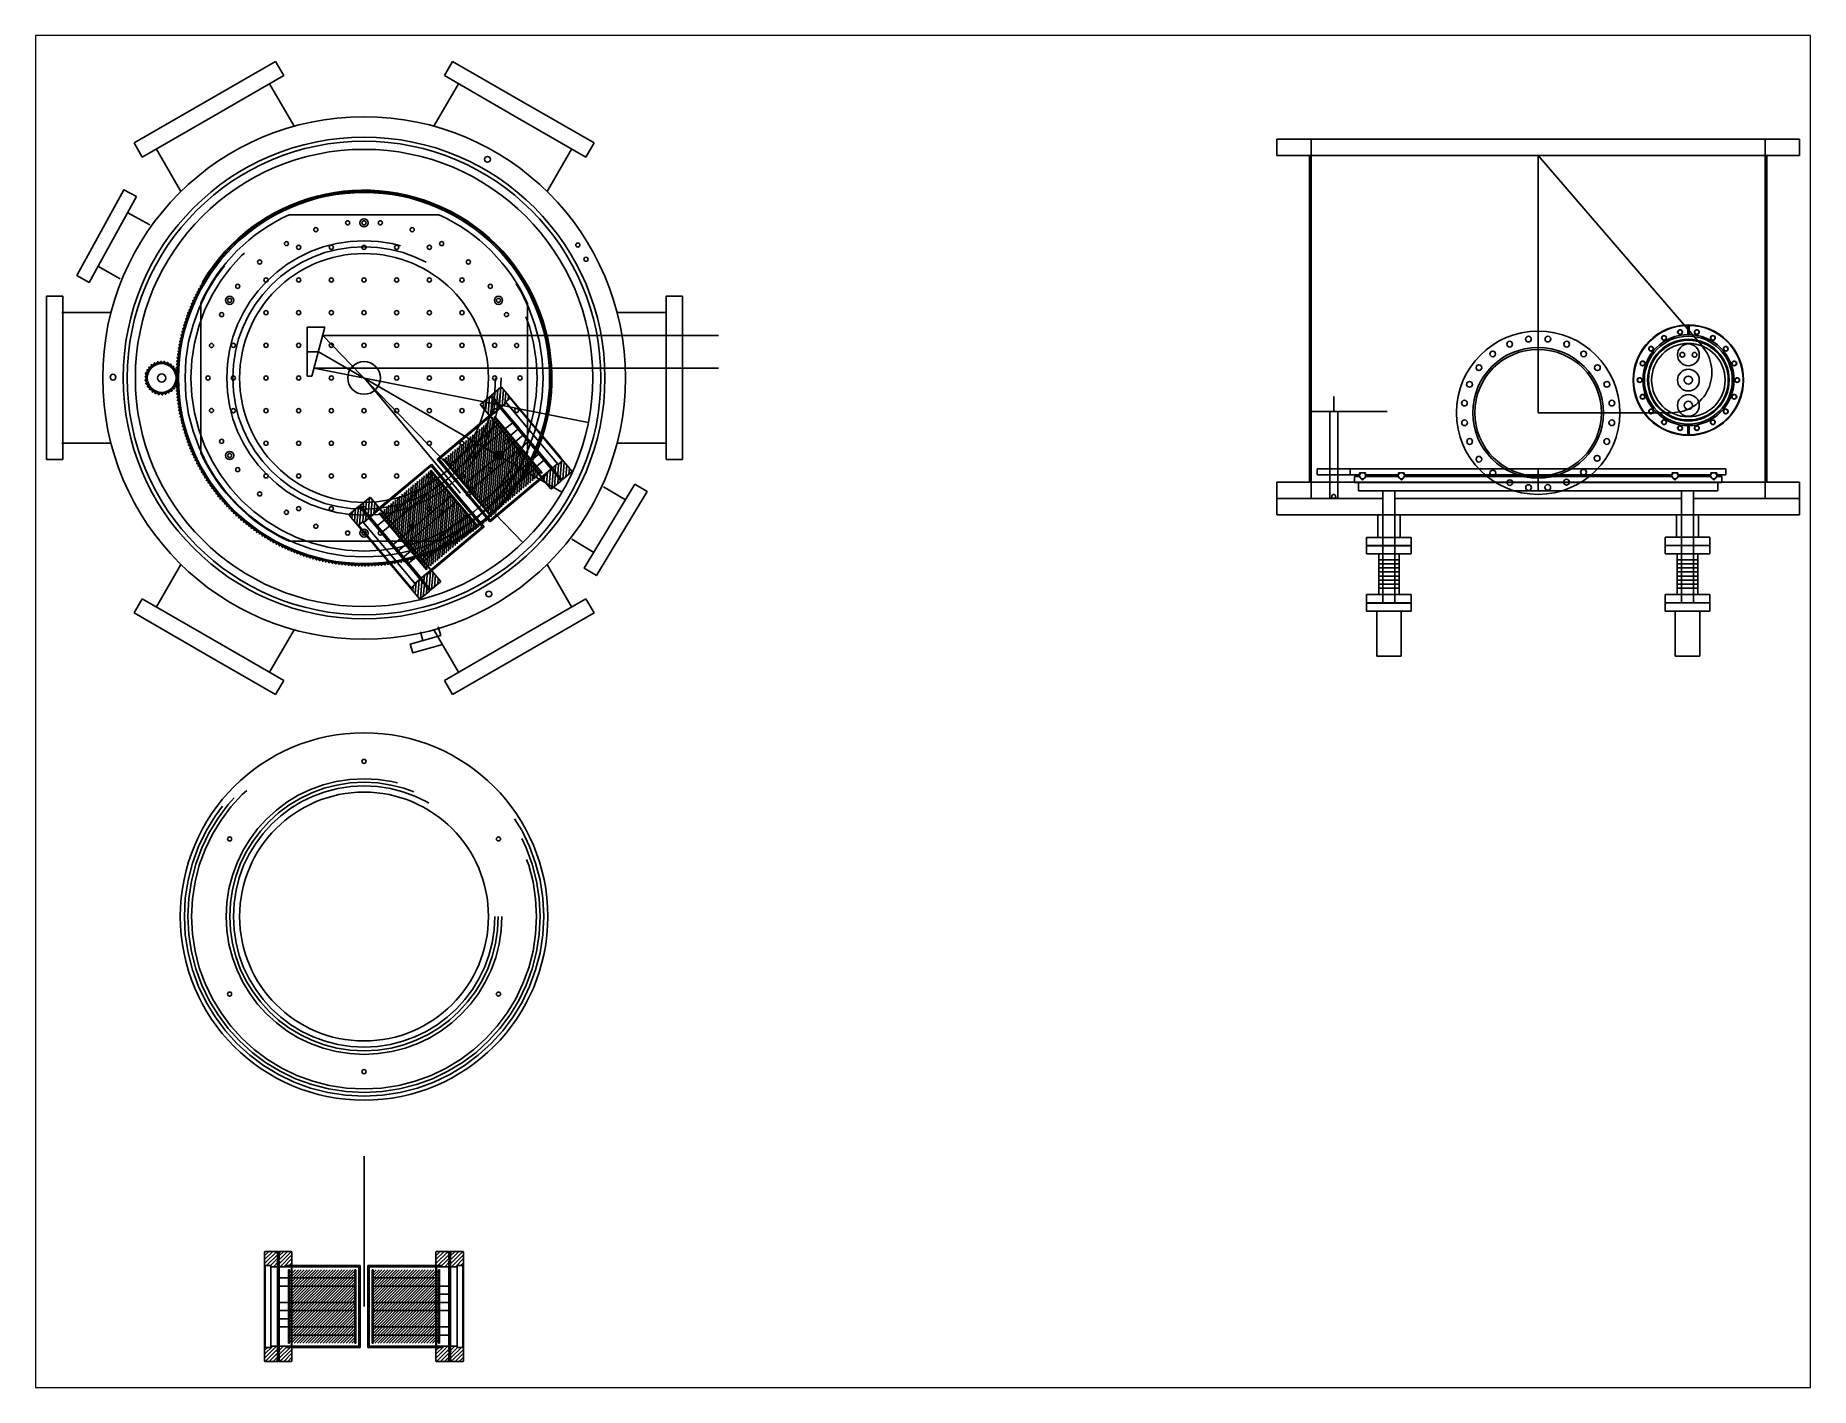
# Paper-space layout 'Layout1' of a CAD drawing. Header units: inches. Extents: x 1.05 to 9.45, y 0.8 to 7.2.
# The model-space entities are those that its viewports show. They can reach past a viewport. Long polylines and large blocks are cut down to what shows.
import ezdxf

# ---------------------------------------------------------------- set-up
doc = ezdxf.new("R2010")
doc.units = ezdxf.units.IN
doc.header["$MEASUREMENT"] = 0
doc.linetypes.add('DASHED2', pattern=[0.375, 0.25, -0.125])

# ---------------------------------------------------------------- blocks, each defined once
blk = doc.blocks.new('*U16')
at = {"color": 4}
blk.add_arc((-0.62, -0.7), 1.02, 46.6812, 49.9504, dxfattribs=at)
for points in [[(0.03, 0.08), (0.02, 0.07), (0.01, 0.07), (-0.02, 0.05), (-0.03, 0.04), (-0.04, 0.03), (-0.06, 0.01), (-0.07, 0), (-0.08, -0.01)], [(0.08, 0.04), (0.07, 0.03), (0.07, 0.01), (0.06, -0.01), (0.04, -0.03), (0.04, -0.04), (0.02, -0.06), (0.01, -0.07), (0, -0.08)]]:
    blk.add_open_spline(points, degree=3, knots=[0.185804, 0.185804, 0.185804, 0.185804, 0.2133464, 0.2444606, 0.2666883, 0.280025, 0.284471, 0.3276073, 0.3276073, 0.3276073, 0.3276073], dxfattribs=at)
blk = doc.blocks.new('*U17')
at = {"color": 0, "linetype": 'ByBlock', "lineweight": -2, "transparency": 16777216}
for p, rotation in [((79.18, -106.56), 71.99999999999994), ((79.36, -106.48), 59.99999999999994), ((79.55, -106.44), 47.99999999999996), ((79.74, -106.44), 35.99999999999991), ((79.93, -106.48), 23.99999999999994), ((80.11, -106.55), 11.99999999999993), ((78.72, -107.37), 131.9999999999999), ((78.73, -107.18), 119.9999999999999), ((78.74, -107.57), 143.9999999999999), ((78.79, -106.99), 107.9999999999999), ((78.89, -106.82), 95.99999999999993), ((79.02, -106.68), 83.99999999999994), ((80.4, -106.81), 347.9999999999997), ((80.5, -106.98), 335.9999999999997), ((80.56, -107.17), 323.9999999999997), ((80.57, -107.56), 299.9999999999997), ((80.59, -107.36), 311.9999999999997), ((78.8, -107.75), 155.9999999999998), ((78.9, -107.92), 167.9999999999999), ((79.03, -108.07), 180), ((79.19, -108.18), 191.9999999999997), ((79.37, -108.26), 203.9999999999997), ((79.56, -108.3), 215.9999999999997), ((79.76, -108.3), 227.9999999999997), ((79.95, -108.25), 239.9999999999997), ((80.12, -108.17), 251.9999999999997), ((80.28, -108.06), 263.9999999999998), ((80.41, -107.91), 275.9999999999997), ((80.51, -107.74), 287.9999999999997)]:
    blk.add_blockref('*U16', p, dxfattribs=dict(at, rotation=rotation))
blk.add_blockref('*U16', (80.27, -106.67), dxfattribs=at)
blk = doc.blocks.new('*U26')
at = {"color": 4}
blk.add_arc((-7.99, -8.15), 11.5, 45.4038, 45.7334, dxfattribs=at)
for points in [[(0.04, 0.08), (0, 0.06), (-0.04, 0.04), (-0.08, 0.01)], [(0.08, 0.04), (0.06, 0), (0.04, -0.04), (0.01, -0.08)]]:
    blk.add_open_spline(points, degree=3, dxfattribs=at)
blk = doc.blocks.new('*U27')
at = {"color": 0, "linetype": 'ByBlock', "lineweight": -2, "transparency": 16777216}
for p, rotation in [((75.39, -96.78), 66.36871508378475), ((75.57, -96.71), 65.36312849160593), ((75.76, -96.64), 64.35754189942732), ((75.95, -96.57), 63.35195530724869), ((76.14, -96.51), 62.34636871507007), ((76.33, -96.45), 61.3407821228916), ((76.52, -96.39), 60.33519553071336), ((76.72, -96.34), 59.32960893853489), ((76.91, -96.29), 58.32402234635626), ((77.1, -96.24), 57.31843575417746), ((77.3, -96.2), 56.31284916199867), ((77.5, -96.16), 55.30726256982003), ((77.69, -96.12), 54.3016759776414), ((77.89, -96.09), 53.29608938546278), ((78.09, -96.06), 52.29050279328433), ((78.29, -96.03), 51.28491620110571), ((78.49, -96.01), 50.27932960892691), ((78.69, -95.99), 49.27374301674811), ((78.89, -95.98), 48.26815642456929), ((79.09, -95.97), 47.26256983239065), ((79.29, -95.96), 46.2569832402122), ((79.49, -95.95), 45.25139664803376), ((79.69, -95.95), 44.24581005585532), ((79.89, -95.96), 43.24022346367686), ((80.09, -95.96), 42.23463687149859), ((80.29, -95.97), 41.22905027932033), ((80.49, -95.98), 40.2234636871417), ((80.69, -96), 39.21787709496306), ((80.89, -96.02), 38.2122905027848), ((81.09, -96.04), 37.20670391060654), ((81.28, -96.07), 36.20111731842791), ((81.48, -96.1), 35.19553072624909), ((81.68, -96.13), 34.18994413407047), ((81.88, -96.17), 33.18435754189184), ((82.07, -96.21), 32.1787709497134), ((82.27, -96.26), 31.17318435753512), ((82.46, -96.3), 30.16759776535685), ((82.66, -96.36), 29.16201117317822), ((82.85, -96.41), 28.15642458099977), ((83.04, -96.47), 27.15083798882151), ((83.23, -96.53), 26.14525139664289), ((83.42, -96.59), 25.13966480446408), ((83.61, -96.66), 24.1340782122856), ((83.8, -96.73), 23.12849162010716), ((83.98, -96.81), 22.12290502792853), ((73.43, -97.79), 77.43016759774946), ((73.6, -97.69), 76.42458100557066), ((73.77, -97.58), 75.41899441339186), ((73.95, -97.48), 74.41340782121304), ((74.12, -97.38), 73.40782122903461), ((74.3, -97.29), 72.40223463685615), ((74.47, -97.19), 71.39664804467787), ((74.65, -97.1), 70.3910614524998), ((74.83, -97.02), 69.38547486032115), ((75.02, -96.94), 68.37988826814237), ((75.2, -96.86), 67.37430167596357), ((84.17, -96.88), 21.11731843574972), ((84.35, -96.97), 20.11173184357129), ((84.53, -97.05), 19.10614525139301), ((84.71, -97.14), 18.10055865921494), ((84.89, -97.23), 17.09497206703686), ((85.07, -97.32), 16.08938547485838), ((85.24, -97.42), 15.08379888267958), ((85.42, -97.52), 14.07821229050075), ((85.59, -97.62), 13.07262569832194), ((85.76, -97.73), 12.06703910614318), ((85.93, -97.83), 11.06145251396437), ((72.01, -98.89), 86.48044692735569), ((72.16, -98.76), 85.47486033517688), ((72.31, -98.63), 84.46927374299825), ((72.46, -98.5), 83.46368715082018), ((72.62, -98.38), 82.45810055864187), ((72.78, -98.25), 81.45251396646343), ((72.94, -98.14), 80.44692737428481), ((73.1, -98.02), 79.44134078210618), ((73.27, -97.91), 78.43575418992792), ((86.1, -97.95), 10.05586592178589), ((86.26, -98.06), 9.05027932960782), ((86.42, -98.18), 8.04469273742973), ((86.58, -98.3), 7.039106145251279), ((86.74, -98.42), 6.033519553072465), ((86.9, -98.55), 5.027932960893711), ((87.05, -98.68), 4.022346368714788), ((87.2, -98.81), 3.016759776536228), ((87.35, -98.94), 2.011173184357352), ((70.89, -100.04), 94.52513966478506), ((71.02, -99.89), 93.51955307260626), ((71.16, -99.74), 92.51396648042747), ((71.29, -99.59), 91.508379888249), ((71.43, -99.45), 90.50279329607037), ((71.57, -99.31), 89.49720670389155), ((71.71, -99.17), 88.49162011171276), ((71.86, -99.03), 87.48603351953413), ((87.5, -99.08), 1.005586592178477), ((70.17, -101.01), 100.5586592178563), ((70.29, -100.84), 99.55307262567749), ((70.4, -100.68), 98.54748603349903), ((70.52, -100.52), 97.54189944132077), ((70.64, -100.36), 96.53631284914194), ((70.77, -100.2), 95.53072625696352), ((69.47, -102.22), 107.5977653631067), ((69.56, -102.04), 106.5921787709282), ((69.65, -101.86), 105.5865921787496), ((69.75, -101.69), 104.5810055865708), ((69.85, -101.51), 103.5754189943924), ((69.96, -101.34), 102.5698324022139), ((70.06, -101.17), 101.5642458100351), ((68.98, -103.31), 113.6312849161777), ((69.05, -103.13), 112.6256983239995), ((69.13, -102.94), 111.6201117318208), ((69.21, -102.76), 110.6145251396422), ((69.29, -102.58), 109.6089385474638), ((69.38, -102.39), 108.6033519552851), ((68.67, -104.27), 118.6592178770709), ((68.72, -104.07), 117.6536312848919), ((68.78, -103.88), 116.648044692713), ((68.84, -103.69), 115.6424581005344), ((68.91, -103.5), 114.636871508356), ((68.4, -105.44), 124.6927374301419), ((68.44, -105.24), 123.6871508379635), ((68.48, -105.04), 122.681564245785), ((68.52, -104.85), 121.6759776536064), ((68.56, -104.65), 120.6703910614278), ((68.61, -104.46), 119.6648044692495), ((68.28, -106.43), 129.7206703910343), ((68.29, -106.23), 128.7150837988559), ((68.32, -106.03), 127.7094972066773), ((68.34, -105.83), 126.7039106144988), ((68.37, -105.63), 125.6983240223203), ((68.24, -107.03), 132.7374301675978), ((68.24, -107.23), 133.7430167597764), ((68.24, -107.43), 134.748603351955), ((68.24, -107.63), 135.7541899441338), ((68.25, -106.83), 131.7318435753912), ((68.26, -106.63), 130.7262569832128), ((68.25, -107.83), 136.7597765363123), ((68.26, -108.03), 137.7653631284909), ((68.27, -108.23), 138.7709497206694), ((68.29, -108.43), 139.7765363128478), ((68.31, -108.63), 140.7821229050263), ((68.33, -108.83), 141.7877094972045), ((68.36, -109.03), 142.7932960893831), ((68.39, -109.23), 143.7988826815618), ((68.42, -109.42), 144.8044692737402), ((68.46, -109.62), 145.8100558659189), ((68.5, -109.82), 146.8156424580975), ((68.55, -110.01), 147.8212290502761), ((68.6, -110.21), 148.8268156424546), ((68.65, -110.4), 149.832402234633), ((68.7, -110.59), 150.8379888268115), ((68.76, -110.78), 151.8435754189901), ((68.82, -110.97), 152.8491620111685), ((68.89, -111.16), 153.8547486033466), ((68.95, -111.35), 154.8603351955249), ((69.03, -111.54), 155.8659217877037), ((69.1, -111.72), 156.8715083798822), ((69.18, -111.91), 157.8770949720606), ((69.26, -112.09), 158.8826815642392), ((69.34, -112.27), 159.8882681564174), ((69.43, -112.45), 160.8938547485958), ((69.52, -112.63), 161.8994413407746), ((69.62, -112.81), 162.9050279329532), ((69.71, -112.98), 163.9106145251315), ((69.81, -113.16), 164.91620111731), ((69.92, -113.33), 165.9217877094884), ((70.02, -113.5), 166.9273743016669), ((70.13, -113.67), 167.9329608938456), ((70.25, -113.83), 168.9385474860243), ((70.36, -114), 169.9441340782028), ((70.48, -114.16), 170.9497206703814), ((70.6, -114.32), 171.9553072625602), ((70.72, -114.48), 172.9608938547385), ((70.85, -114.63), 173.9664804469171), ((70.98, -114.79), 174.9720670390959), ((71.11, -114.94), 175.9776536312746), ((71.24, -115.09), 176.9832402234532), ((71.38, -115.23), 177.988826815632), ((71.52, -115.38), 178.9944134078103), ((71.66, -115.52), 180)]:
    blk.add_blockref('*U26', p, dxfattribs=dict(at, rotation=rotation))
blk.add_blockref('*U26', (87.64, -99.22), dxfattribs=at)

msp = doc.modelspace()

# ---------------------------------------------------------------- hatches: boundary and pattern name
h = msp.add_hatch()
h.set_pattern_fill('ANSI31', color=1, angle=220)
h.set_pattern_definition([(265, (57.06895, -40.41847), (0.12452434, -0.01089447), [])])
h.paths.add_polyline_path([(57.79, -8.41), (60.86, -5.84), (60.53, -5.46), (57.47, -8.03)])
h.paths.add_polyline_path([(57.47, -8.03), (60.53, -5.46), (60.21, -5.07), (57.15, -7.64)])
h.paths.add_polyline_path([(57.15, -7.64), (60.21, -5.07), (58.61, -3.16), (55.54, -5.73)])
h.paths.add_polyline_path([(55.54, -5.73), (58.61, -3.16), (58.28, -2.77), (55.22, -5.35)])
h.paths.add_polyline_path([(55.22, -5.35), (58.28, -2.77), (57.96, -2.39), (54.9, -4.96)])
h = msp.add_hatch()
h.set_pattern_fill('ANSI31', color=1, angle=40)
h.set_pattern_definition([(85, (54.75835, 26.32325), (-0.12452434, 0.01089447), [])])
h.paths.add_polyline_path([(54.04, -5.69), (50.97, -8.26), (51.29, -8.64), (54.36, -6.07)])
h.paths.add_polyline_path([(54.36, -6.07), (51.29, -8.64), (51.61, -9.02), (54.68, -6.45)])
h.paths.add_polyline_path([(54.68, -6.45), (51.61, -9.02), (53.22, -10.94), (56.29, -8.37)])
h.paths.add_polyline_path([(56.29, -8.37), (53.22, -10.94), (53.54, -11.32), (56.61, -8.75)])
h.paths.add_polyline_path([(56.61, -8.75), (53.54, -11.32), (53.86, -11.7), (56.93, -9.13)])
h = msp.add_hatch()
h.set_pattern_fill('ANSI31', color=1)
h.set_pattern_definition([(45, (70.56536, -30.55628), (-0.08838835, 0.08838835), [])])
h.paths.add_polyline_path([(49.44, -54.61), (45.44, -54.61), (45.44, -55.11), (49.44, -55.11)])
h.paths.add_polyline_path([(49.44, -55.11), (45.44, -55.11), (45.44, -55.61), (49.44, -55.61)])
h.paths.add_polyline_path([(49.44, -55.61), (45.44, -55.61), (45.44, -58.11), (49.44, -58.11)])
h.paths.add_polyline_path([(49.44, -58.11), (45.44, -58.11), (45.44, -58.61), (49.44, -58.61)])
h.paths.add_polyline_path([(49.44, -58.61), (45.44, -58.61), (45.44, -59.11), (49.44, -59.11)])
h = msp.add_hatch()
h.set_pattern_fill('ANSI31', color=1, angle=180)
h.set_pattern_definition([(225, (29.43464, -83.16863), (0.08838835, -0.08838835), [])])
h.paths.add_polyline_path([(50.56, -59.11), (54.56, -59.11), (54.56, -58.61), (50.56, -58.61)])
h.paths.add_polyline_path([(50.56, -58.61), (54.56, -58.61), (54.56, -58.11), (50.56, -58.11)])
h.paths.add_polyline_path([(50.56, -58.11), (54.56, -58.11), (54.56, -55.61), (50.56, -55.61)])
h.paths.add_polyline_path([(50.56, -55.61), (54.56, -55.61), (54.56, -55.11), (50.56, -55.11)])
h.paths.add_polyline_path([(50.56, -55.11), (54.56, -55.11), (54.56, -54.61), (50.56, -54.61)])

# ---------------------------------------------------------------- linework, layer by layer
for p, q in [((40.25, 16.89), (44.58, 19.39)), ((40.75, 16.02), (45.08, 18.52)), ((45.08, 18.52), (44.58, 19.39)), ((54.92, 18.52), (55.42, 19.39)), ((59.25, 16.02), (54.92, 18.52)), ((59.75, 16.89), (55.42, 19.39)), ((44.21, 18.02), (45.72, 15.42)), ((55.79, 18.02), (54.28, 15.42)), ((55.79, 18.02), (54.28, 15.42)), ((40.25, 16.89), (35.92, 14.39)), ((59.75, 16.89), (64.08, 14.39)), ((40.75, 16.02), (36.42, 13.52)), ((59.25, 16.02), (63.58, 13.52)), ((36.42, 13.52), (35.92, 14.39)), ((63.58, 13.52), (64.08, 14.39)), ((105.88, 14.62), (105.88, 13.62)), ((105.88, 14.62), (137.88, 14.62)), ((105.88, 14.62), (137.88, 14.62)), ((107.98, -7.38), (107.98, 14.62)), ((135.78, -7.38), (135.78, 14.62)), ((137.88, 13.62), (137.88, 14.62)), ((37.29, 14.02), (38.79, 11.42)), ((62.71, 14.02), (61.21, 11.42)), ((62.71, 14.02), (61.21, 11.42)), ((105.88, 13.62), (137.88, 13.62)), ((107.88, -6.38), (107.88, 13.62)), ((121.88, -2.13), (121.88, 13.62)), ((135.88, -6.38), (135.88, 13.62)), ((35.53, 10.12), (36.89, 9.37)), ((33.85, 8.9), (33.85, 8.9)), ((33.71, 6.84), (35.08, 6.08)), ((30.56, 0), (30.56, 5)), ((31.56, 5), (30.56, 5)), ((31.56, 0), (31.56, 5)), ((68.5, 0), (68.5, 5)), ((68.5, 5), (69.5, 5)), ((69.5, 0), (69.5, 5)), ((31.5, 4), (34.51, 4)), ((68.5, 4), (65.49, 4)), ((68.5, 4), (65.49, 4)), ((47.22, 1.61), (62.12, -7)), ((30.56, 0), (30.56, -5)), ((31.56, 0), (31.56, -5)), ((68.5, 0), (68.5, -5)), ((69.5, 0), (69.5, -5)), ((58.01, -2.11), (54.59, -4.98)), ((58.72, -1.52), (60.28, -3.38)), ((107.98, -2.05), (112.64, -2.05)), ((109.37, -2.05), (109.37, -1.14)), ((54.54, -4.93), (57.7, -2.28)), ((59.93, -3.68), (58.91, -2.46)), ((62.02, -4.86), (60.58, -3.14)), ((31.5, -4), (34.51, -4)), ((56.17, -6.5), (59.77, -3.48)), ((56.5, -6.89), (60.09, -3.87)), ((62.08, -6.24), (59.93, -3.68)), ((59.93, -3.68), (60.95, -4.89)), ((68.5, -4), (65.49, -4)), ((68.5, -4), (65.49, -4)), ((31.56, -5), (30.56, -5)), ((50.68, -8.26), (54.11, -5.38)), ((50.91, -7.98), (54.06, -5.33)), ((54.06, -5.33), (54.13, -5.28)), ((55.67, -7.25), (54.11, -5.38)), ((54.11, -5.38), (55.67, -7.25)), ((54.13, -5.28), (57.35, -9.12)), ((54.48, -4.98), (54.54, -4.93)), ((57.7, -8.82), (54.48, -4.98)), ((56.15, -6.85), (54.59, -4.98)), ((68.5, -5), (69.5, -5)), ((56.33, -6.69), (56.17, -6.5)), ((61.14, -5.84), (57.72, -8.71)), ((60.92, -6.12), (57.77, -8.76)), ((105.88, -6.38), (119.25, -6.38)), ((105.88, -6.38), (105.88, -7.38)), ((121.88, -6.41), (115.81, -6.41)), ((119.25, -6.38), (124.52, -6.38)), ((121.88, -6.41), (127.96, -6.41)), ((124.52, -6.38), (137.88, -6.38)), ((137.88, -6.38), (137.88, -7.38)), ((55.33, -7.21), (51.74, -10.23)), ((55.65, -7.59), (52.06, -10.61)), ((55.33, -7.21), (55.49, -7.4)), ((55.49, -7.4), (55.65, -7.59)), ((55.67, -7.25), (57.24, -9.12)), ((56.15, -6.85), (57.72, -8.71)), ((57.72, -8.71), (56.15, -6.85)), ((56.5, -6.89), (56.33, -6.69)), ((66, -7.47), (64.67, -6.67)), ((105.88, -7.38), (112.38, -7.38)), ((105.88, -7.38), (112.38, -7.38)), ((105.88, -7.38), (105.88, -8.38)), ((107.98, -7.38), (110.88, -7.38)), ((110.88, -7.38), (112.38, -7.38)), ((112.38, -13.79), (112.38, -6.91)), ((113.11, -13.79), (113.11, -6.91)), ((113.11, -7.38), (130.66, -7.38)), ((113.11, -7.38), (130.66, -7.38)), ((130.66, -13.78), (130.66, -6.91)), ((131.39, -13.78), (131.39, -6.9)), ((131.39, -7.38), (137.88, -7.38)), ((131.39, -7.38), (137.88, -7.38)), ((137.88, -7.38), (137.88, -8.38)), ((49.75, -7.86), (51.9, -10.42)), ((105.88, -8.38), (137.88, -8.38)), ((112.07, -9.76), (112.07, -8.38)), ((113.43, -9.76), (113.43, -8.38)), ((130.35, -9.75), (130.35, -8.37)), ((131.7, -9.75), (131.7, -8.37)), ((49.81, -9.24), (51.25, -10.96)), ((51.9, -10.42), (50.88, -9.21)), ((53.81, -11.99), (57.24, -9.12)), ((57.28, -9.17), (54.13, -11.82)), ((57.35, -9.12), (57.28, -9.17)), ((57.77, -8.76), (57.7, -8.82)), ((114.11, -9.76), (111.38, -9.76)), ((111.38, -9.76), (112.07, -9.76)), ((111.38, -10.26), (111.38, -9.76)), ((114.11, -9.76), (113.43, -9.76)), ((114.11, -10.26), (114.11, -9.76)), ((129.66, -10.25), (129.66, -9.75)), ((129.66, -9.75), (132.39, -9.75)), ((129.66, -9.75), (130.35, -9.75)), ((132.39, -9.75), (131.7, -9.75)), ((132.39, -10.25), (132.39, -9.75)), ((53.11, -12.58), (51.54, -10.71)), ((51.9, -10.42), (52.91, -11.63)), ((64.06, -10.68), (62.73, -9.88)), ((111.38, -10.26), (114.11, -10.26)), ((111.38, -10.27), (111.38, -10.26)), ((114.11, -10.27), (111.38, -10.27)), ((111.38, -10.27), (111.38, -10.77)), ((111.38, -10.77), (114.11, -10.77)), ((111.38, -10.77), (112.12, -10.77)), ((112.12, -10.77), (112.12, -13.27)), ((114.11, -10.77), (113.37, -10.77)), ((113.37, -13.27), (113.37, -10.77)), ((114.11, -10.26), (114.11, -10.27)), ((114.11, -10.77), (114.11, -10.27)), ((132.39, -10.25), (129.66, -10.25)), ((129.66, -10.25), (129.66, -10.27)), ((129.66, -10.27), (132.39, -10.26)), ((129.66, -10.77), (129.66, -10.27)), ((132.39, -10.76), (129.66, -10.77)), ((129.66, -10.77), (130.4, -10.76)), ((130.4, -13.26), (130.4, -10.76)), ((132.39, -10.76), (131.65, -10.76)), ((131.65, -10.76), (131.65, -13.26)), ((132.39, -10.26), (132.39, -10.25)), ((132.39, -10.26), (132.39, -10.76)), ((37.29, -14.02), (38.79, -11.42)), ((62.71, -14.02), (61.21, -11.42)), ((112.12, -11.13), (113.37, -11.13)), ((112.12, -11.13), (113.37, -11.13)), ((112.12, -11.38), (113.37, -11.38)), ((112.12, -11.63), (113.37, -11.63)), ((112.12, -11.88), (113.37, -11.88)), ((131.65, -11.13), (130.4, -11.13)), ((131.65, -11.13), (130.4, -11.13)), ((131.65, -11.38), (130.4, -11.38)), ((131.65, -11.63), (130.4, -11.63)), ((131.65, -11.88), (130.4, -11.88)), ((112.12, -12.13), (113.37, -12.13)), ((112.12, -12.38), (113.37, -12.38)), ((112.12, -12.38), (113.37, -12.38)), ((112.12, -12.63), (113.37, -12.63)), ((112.12, -12.63), (113.37, -12.63)), ((112.12, -12.88), (113.37, -12.88)), ((131.65, -12.13), (130.4, -12.13)), ((131.65, -12.38), (130.4, -12.38)), ((131.65, -12.38), (130.4, -12.38)), ((131.65, -12.63), (130.4, -12.63)), ((131.65, -12.63), (130.4, -12.63)), ((131.65, -12.88), (130.4, -12.88)), ((36.42, -13.52), (35.92, -14.39)), ((40.75, -16.02), (36.42, -13.52)), ((59.25, -16.02), (63.58, -13.52)), ((63.58, -13.52), (64.08, -14.39)), ((112.12, -13.27), (111.38, -13.27)), ((111.38, -13.27), (111.38, -13.77)), ((111.38, -13.77), (114.11, -13.77)), ((111.38, -13.77), (111.38, -13.79)), ((111.38, -13.79), (114.11, -13.79)), ((111.38, -14.29), (111.38, -13.79)), ((111.38, -13.79), (112.38, -13.79)), ((113.37, -13.27), (112.12, -13.27)), ((114.11, -13.79), (113.11, -13.79)), ((114.11, -13.27), (113.37, -13.27)), ((114.11, -13.77), (114.11, -13.27)), ((114.11, -13.79), (114.11, -13.77)), ((114.11, -13.79), (114.11, -14.29)), ((129.66, -13.27), (130.4, -13.26)), ((129.66, -13.77), (129.66, -13.27)), ((132.39, -13.76), (129.66, -13.77)), ((129.66, -13.78), (129.66, -13.77)), ((132.39, -13.78), (129.66, -13.78)), ((129.66, -13.78), (129.66, -14.28)), ((129.66, -13.78), (130.66, -13.78)), ((130.4, -13.26), (131.65, -13.26)), ((132.39, -13.78), (131.39, -13.78)), ((131.65, -13.26), (132.39, -13.26)), ((132.39, -13.26), (132.39, -13.76)), ((132.39, -13.76), (132.39, -13.78)), ((132.39, -14.28), (132.39, -13.78)), ((40.25, -16.89), (35.92, -14.39)), ((59.75, -16.89), (64.08, -14.39)), ((114.11, -14.29), (111.38, -14.29)), ((111.38, -14.29), (112, -14.29)), ((112, -14.29), (112, -17.04)), ((114.11, -14.29), (113.5, -14.29)), ((113.5, -17.04), (113.5, -14.29)), ((129.66, -14.28), (132.39, -14.28)), ((129.66, -14.28), (130.28, -14.28)), ((130.28, -17.03), (130.28, -14.28)), ((132.39, -14.28), (131.78, -14.28)), ((131.78, -14.28), (131.78, -17.03)), ((40.75, -16.02), (45.08, -18.52)), ((44.21, -18.02), (45.72, -15.42)), ((53.61, -16.08), (53.46, -15.54)), ((55.79, -18.02), (54.28, -15.42)), ((54.7, -15.77), (54.54, -15.23)), ((59.25, -16.02), (54.92, -18.52)), ((40.25, -16.89), (44.58, -19.39)), ((59.75, -16.89), (55.42, -19.39)), ((112, -17.04), (113.5, -17.04)), ((131.78, -17.03), (130.28, -17.03)), ((45.08, -18.52), (44.58, -19.39)), ((54.92, -18.52), (55.42, -19.39)), ((44.75, -53.52), (44.75, -56.86)), ((43.91, -54.61), (43.91, -56.86)), ((44.75, -56.86), (44.75, -55.28)), ((45.21, -54.43), (49.68, -54.43)), ((45.56, -54.36), (49.68, -54.36)), ((49.68, -54.36), (49.77, -54.36)), ((49.68, -56.86), (49.68, -54.43)), ((49.68, -54.43), (49.68, -56.86)), ((49.77, -54.36), (49.77, -59.37)), ((50.23, -59.37), (50.23, -54.36)), ((50.23, -54.36), (50.31, -54.36)), ((50.31, -54.36), (54.43, -54.36)), ((50.31, -56.86), (50.31, -54.43)), ((54.78, -54.43), (50.31, -54.43)), ((55.24, -56.86), (55.24, -55.28)), ((55.7, -54.43), (55.7, -56.86)), ((44.29, -59.3), (44.29, -56.86)), ((49.45, -56.61), (44.75, -56.61)), ((44.75, -56.86), (44.75, -58.45)), ((49.45, -57.11), (44.75, -57.11)), ((49.45, -56.61), (49.45, -56.86)), ((49.45, -56.86), (49.45, -57.11)), ((49.68, -56.86), (49.68, -59.3)), ((50.31, -56.86), (50.31, -59.3)), ((50.31, -59.3), (50.31, -56.86)), ((50.55, -56.86), (50.55, -56.61)), ((50.55, -56.61), (55.24, -56.61)), ((50.55, -57.11), (50.55, -56.86)), ((50.55, -57.11), (55.24, -57.11)), ((55.24, -60.21), (55.24, -56.86)), ((55.24, -56.86), (55.24, -58.45)), ((56.08, -59.11), (56.08, -56.86)), ((45.21, -59.3), (49.68, -59.3)), ((49.68, -59.37), (45.56, -59.37)), ((49.77, -59.37), (49.68, -59.37)), ((50.31, -59.37), (50.23, -59.37)), ((54.78, -59.3), (50.31, -59.3)), ((54.43, -59.37), (50.31, -59.37))]:
    msp.add_line(p, q)
at = {"color": 6}
for p, q in [((121.88, 13.62), (131.93, 1.96)), ((121.88, -2.13), (130.05, -2.13))]:
    msp.add_line(p, q, dxfattribs=at)
at = {"color": 3}
for p, q in [((45.42, 10), (54.58, 10)), ((40, 4.58), (40, -4.58)), ((60, 4.58), (60, -4.58)), ((57.96, -2.39), (58.01, -2.35)), ((60.86, -5.84), (57.96, -2.39)), ((60.9, -5.8), (58.01, -2.35)), ((54.9, -4.96), (54.85, -5)), ((57.74, -8.45), (54.85, -5)), ((57.79, -8.41), (54.9, -4.96)), ((54.04, -5.69), (54.08, -5.65)), ((54.04, -5.69), (56.93, -9.13)), ((54.08, -5.65), (56.98, -9.09)), ((60.86, -5.84), (60.9, -5.8)), ((110.88, -6.91), (110.88, -6.41)), ((132.88, -6.41), (110.88, -6.41)), ((121.88, -6.41), (121.88, -6.91)), ((132.88, -6.41), (132.88, -6.91)), ((112.38, -6.91), (110.88, -6.91)), ((113.11, -6.91), (112.38, -6.91)), ((132.88, -6.91), (113.11, -6.91)), ((50.97, -8.26), (50.92, -8.3)), ((50.92, -8.3), (53.82, -11.74)), ((50.97, -8.26), (53.86, -11.7)), ((57.79, -8.41), (57.74, -8.45)), ((56.93, -9.13), (56.98, -9.09)), ((45.42, -10), (54.58, -10)), ((53.86, -11.7), (53.82, -11.74)), ((45.44, -54.61), (45.37, -54.61)), ((45.37, -54.61), (45.37, -59.11)), ((45.44, -54.61), (45.44, -59.11)), ((49.44, -54.61), (49.5, -54.61)), ((49.44, -54.61), (49.44, -59.11)), ((49.5, -54.61), (49.5, -59.11)), ((50.5, -59.11), (50.5, -54.61)), ((50.56, -54.61), (50.5, -54.61)), ((50.56, -59.11), (50.56, -54.61)), ((54.56, -59.11), (54.56, -54.61)), ((54.56, -54.61), (54.63, -54.61)), ((54.63, -59.11), (54.63, -54.61)), ((45.44, -59.11), (45.37, -59.11)), ((49.44, -59.11), (49.5, -59.11)), ((50.56, -59.11), (50.5, -59.11)), ((54.56, -59.11), (54.63, -59.11))]:
    msp.add_line(p, q, dxfattribs=at)
at = {"color": 4}
for p, q in [((40.23, 5.8), (40.11, 5.87)), ((109.12, -2.05), (109.12, -7.36)), ((109.62, -2.05), (109.62, -7.36)), ((55.22, -5.35), (58.28, -2.77)), ((58.61, -3.16), (55.54, -5.73)), ((57.15, -7.64), (60.21, -5.07)), ((51.29, -8.64), (54.36, -6.07)), ((54.68, -6.45), (51.61, -9.02)), ((60.53, -5.46), (57.47, -8.03)), ((59.84, -5.68), (59.96, -5.75)), ((110.38, -5.57), (108.35, -5.57)), ((108.35, -5.57), (108.35, -5.94)), ((108.35, -5.94), (110.38, -5.94)), ((110.38, -5.94), (110.38, -5.57)), ((110.38, -5.57), (121.88, -5.57)), ((110.38, -5.94), (110.38, -5.57)), ((110.38, -5.94), (110.95, -5.94)), ((110.91, -6.04), (110.63, -6.04)), ((110.63, -6.04), (110.63, -6.41)), ((110.63, -6.41), (112.38, -6.41)), ((111.13, -6.26), (110.91, -6.04)), ((111.32, -5.8), (110.95, -5.8)), ((110.95, -5.8), (110.95, -5.94)), ((111.36, -6.04), (111.13, -6.26)), ((111.32, -5.8), (111.32, -5.94)), ((111.32, -5.94), (113.33, -5.94)), ((113.29, -6.04), (111.36, -6.04)), ((112.38, -6.41), (121.88, -6.41)), ((112.38, -6.41), (121.88, -6.41)), ((113.51, -6.26), (113.29, -6.04)), ((113.69, -5.8), (113.33, -5.8)), ((113.33, -5.8), (113.33, -5.94)), ((113.73, -6.04), (113.51, -6.26)), ((113.69, -5.8), (113.69, -5.94)), ((113.69, -5.94), (121.88, -5.94)), ((121.88, -6.04), (113.73, -6.04)), ((133.38, -5.57), (121.88, -5.57)), ((121.88, -5.57), (121.88, -5.94)), ((130.08, -5.94), (121.88, -5.94)), ((121.88, -6.04), (130.04, -6.04)), ((121.88, -6.04), (121.88, -6.41)), ((131.38, -6.41), (121.88, -6.41)), ((131.38, -6.41), (121.88, -6.41)), ((130.04, -6.04), (130.26, -6.26)), ((130.08, -5.8), (130.44, -5.8)), ((130.08, -5.8), (130.08, -5.94)), ((130.26, -6.26), (130.48, -6.04)), ((130.44, -5.8), (130.44, -5.94)), ((132.45, -5.94), (130.44, -5.94)), ((130.48, -6.04), (132.41, -6.04)), ((133.13, -6.41), (131.38, -6.41)), ((132.41, -6.04), (132.63, -6.26)), ((132.45, -5.8), (132.82, -5.8)), ((132.45, -5.8), (132.45, -5.94)), ((132.63, -6.26), (132.86, -6.04)), ((132.82, -5.8), (132.82, -5.94)), ((133.38, -5.94), (132.82, -5.94)), ((132.86, -6.04), (133.13, -6.04)), ((133.13, -6.04), (133.13, -6.41)), ((133.38, -5.94), (133.38, -5.57)), ((109.12, -7.36), (109.62, -7.36)), ((53.22, -10.94), (56.29, -8.37)), ((56.61, -8.75), (53.54, -11.32)), ((45.44, -55.11), (49.44, -55.11)), ((50.56, -55.11), (54.56, -55.11)), ((49.44, -55.61), (45.44, -55.61)), ((54.56, -55.61), (50.56, -55.61)), ((45.44, -58.11), (49.44, -58.11)), ((49.44, -58.61), (45.44, -58.61)), ((50.56, -58.11), (54.56, -58.11)), ((54.56, -58.61), (50.56, -58.61))]:
    msp.add_line(p, q, dxfattribs=at)
at = {"color": 2}
for p, q in [((47.61, 3.11), (46.51, 3.11)), ((46.51, 3.11), (46.51, 0.11)), ((46.51, 3.11), (46.51, 1.61)), ((47.61, 3.11), (46.81, 0.11)), ((46.51, 1.61), (47.22, 1.61)), ((46.51, 0.11), (46.81, 0.11)), ((58.65, -3.12), (59.17, -2.69)), ((58.98, -3.5), (59.49, -3.07)), ((59.17, -2.69), (59.49, -3.07)), ((60.77, -4.6), (60.26, -5.03)), ((60.58, -5.41), (61.09, -4.98)), ((61.09, -4.98), (60.77, -4.6)), ((51.25, -8.68), (50.73, -9.11)), ((50.73, -9.11), (51.05, -9.49)), ((51.05, -9.49), (51.57, -9.06)), ((52.85, -10.6), (52.34, -11.03)), ((52.66, -11.41), (52.34, -11.03)), ((53.17, -10.98), (52.66, -11.41)), ((44.7, -55.11), (44.7, -55.61)), ((45.37, -55.11), (44.7, -55.11)), ((44.7, -55.61), (45.37, -55.61)), ((54.63, -55.61), (55.29, -55.61)), ((54.63, -56.11), (55.29, -56.11)), ((55.29, -55.61), (55.29, -56.11)), ((44.7, -58.11), (44.7, -57.61)), ((45.37, -57.61), (44.7, -57.61)), ((45.37, -58.11), (44.7, -58.11)), ((55.29, -58.11), (54.63, -58.11)), ((54.63, -58.61), (55.29, -58.61)), ((55.29, -58.61), (55.29, -58.11))]:
    msp.add_line(p, q, dxfattribs=at)
at = {"color": 1}
for p, q in [((47.48, 2.61), (71.71, 2.61)), ((47.48, 2.61), (59.73, -10.07)), ((46.95, 0.61), (71.71, 0.61)), ((63.73, -2.73), (46.95, 0.61))]:
    msp.add_line(p, q, dxfattribs=at)
at = {"color": 2, "linetype": 'Continuous'}
for p, q in [((131.05, 2.66), (131.05, 3.24)), ((131.12, 3.24), (131.12, 2.66)), ((57.82, -1.06), (57.82, -1.04)), ((57.98, -1.26), (58.01, -0.88)), ((58.13, -1.46), (58.19, -0.73)), ((58.29, -1.64), (58.38, -0.57)), ((58.45, -1.74), (58.54, -0.71)), ((58.63, -1.59), (58.69, -0.89)), ((58.83, -1.33), (58.85, -1.08)), ((57.32, -1.46), (57.29, -1.83)), ((57.51, -1.31), (57.44, -2.02)), ((57.69, -1.15), (57.6, -2.2)), ((57.85, -1.29), (57.77, -2.22)), ((58.01, -1.45), (57.95, -2.07)), ((58.16, -1.62), (58.13, -2.01)), ((58.32, -1.83), (58.32, -1.85)), ((131.05, -3.51), (131.05, -2.92)), ((131.12, -2.92), (131.12, -3.51)), ((61.7, -5.73), (61.73, -5.34)), ((61.86, -5.9), (61.91, -5.29)), ((62.01, -6.07), (62.09, -5.13)), ((62.17, -6.2), (62.26, -5.15)), ((62.36, -6.05), (62.42, -5.33)), ((61.04, -6.02), (61.01, -6.27)), ((61.23, -5.76), (61.17, -6.46)), ((61.42, -5.61), (61.33, -6.64)), ((61.58, -5.72), (61.49, -6.78)), ((61.55, -5.52), (61.55, -5.5)), ((61.73, -5.89), (61.67, -6.62)), ((61.89, -6.09), (61.86, -6.47)), ((62.04, -6.3), (62.04, -6.31)), ((62.54, -5.89), (62.57, -5.52)), ((50.09, -8.21), (50.16, -7.47)), ((50.25, -8.38), (50.34, -7.32)), ((50.41, -8.49), (50.5, -7.45)), ((49.29, -8.2), (49.25, -8.58)), ((49.47, -8.05), (49.41, -8.76)), ((49.66, -7.89), (49.56, -8.95)), ((49.81, -8.03), (49.73, -8.96)), ((49.79, -7.8), (49.79, -7.78)), ((49.97, -8.2), (49.92, -8.81)), ((49.94, -8), (49.97, -7.63)), ((50.13, -8.37), (50.09, -8.75)), ((50.28, -8.57), (50.28, -8.6)), ((50.6, -8.33), (50.66, -7.64)), ((50.79, -8.08), (50.81, -7.82)), ((53.98, -12.81), (54.06, -11.87)), ((54.14, -12.94), (54.23, -11.89)), ((53, -12.76), (52.98, -13.02)), ((53.2, -12.51), (53.13, -13.2)), ((53.38, -12.35), (53.29, -13.39)), ((53.54, -12.46), (53.45, -13.52)), ((53.51, -12.26), (53.51, -12.24)), ((53.7, -12.63), (53.63, -13.37)), ((53.66, -12.47), (53.7, -12.09)), ((53.82, -12.64), (53.87, -12.03)), ((53.85, -12.84), (53.82, -13.21)), ((54.01, -13.04), (54, -13.06)), ((54.32, -12.79), (54.38, -12.08)), ((54.51, -12.63), (54.54, -12.26)), ((44.66, -53.49), (43.91, -54.23)), ((44.42, -53.49), (43.91, -53.99)), ((44.18, -53.49), (43.91, -53.75)), ((44.7, -53.69), (44.03, -54.36)), ((44.71, -53.92), (44.28, -54.36)), ((44.72, -54.15), (44.45, -54.43)), ((44.8, -54.01), (45.32, -53.49)), ((44.8, -54.24), (45.56, -53.49)), ((44.81, -53.75), (45.08, -53.49)), ((44.82, -53.5), (44.83, -53.49)), ((44.86, -54.43), (45.59, -53.69)), ((45.1, -54.43), (45.59, -53.93)), ((45.41, -54.36), (45.59, -54.18)), ((55.15, -53.49), (54.4, -54.23)), ((54.91, -53.49), (54.4, -53.99)), ((54.67, -53.49), (54.4, -53.75)), ((55.19, -53.69), (54.52, -54.36)), ((55.2, -53.92), (54.77, -54.36)), ((55.21, -54.15), (54.94, -54.43)), ((55.29, -54.01), (55.81, -53.49)), ((55.29, -54.24), (56.05, -53.49)), ((55.3, -53.75), (55.57, -53.49)), ((55.31, -53.5), (55.32, -53.49)), ((55.35, -54.43), (56.08, -53.69)), ((55.59, -54.43), (56.08, -53.93)), ((55.9, -54.36), (56.08, -54.18)), ((44.7, -54.41), (44.69, -54.43)), ((55.19, -54.41), (55.18, -54.43)), ((44.65, -59.3), (43.91, -60.03)), ((44.41, -59.3), (43.91, -59.79)), ((44.1, -59.37), (43.91, -59.55)), ((44.7, -59.48), (43.95, -60.24)), ((44.71, -59.72), (44.19, -60.24)), ((44.79, -59.57), (45.06, -59.3)), ((44.8, -59.31), (44.82, -59.3)), ((44.8, -59.8), (45.23, -59.37)), ((44.81, -60.03), (45.48, -59.37)), ((44.85, -60.24), (45.59, -59.49)), ((45.09, -60.24), (45.59, -59.73)), ((55.14, -59.3), (54.4, -60.03)), ((54.9, -59.3), (54.4, -59.79)), ((54.59, -59.37), (54.4, -59.55)), ((55.19, -59.48), (54.44, -60.24)), ((55.2, -59.72), (54.68, -60.24)), ((55.28, -59.57), (55.55, -59.3)), ((55.29, -59.31), (55.31, -59.3)), ((55.29, -59.8), (55.72, -59.37)), ((55.3, -60.03), (55.97, -59.37)), ((55.34, -60.24), (56.08, -59.49)), ((55.58, -60.24), (56.08, -59.73)), ((44.7, -59.97), (44.43, -60.24)), ((44.69, -60.23), (44.68, -60.24)), ((45.33, -60.24), (45.59, -59.97)), ((55.19, -59.97), (54.92, -60.24)), ((55.18, -60.23), (55.17, -60.24)), ((55.82, -60.24), (56.08, -59.97))]:
    msp.add_line(p, q, dxfattribs=at)
at = {"linetype": 'DASHED2'}
for p, q in [((55.91, -7.05), (50, 0)), ((50, -56.86), (50, -47.66))]:
    msp.add_line(p, q, dxfattribs=at)
at = {"color": 7, "linetype": 'Continuous'}
for p, q in [((57.78, -1.11), (57.79, -1.07)), ((57.79, -1.07), (57.81, -1.05)), ((57.81, -1.05), (58.38, -0.57)), ((58.17, -1.51), (57.81, -1.05)), ((58.38, -0.57), (58.42, -0.57)), ((58.42, -0.57), (62.73, -5.7)), ((57.71, -1.13), (57.14, -1.61)), ((57.14, -1.61), (57.14, -1.65)), ((61.44, -6.78), (57.14, -1.65)), ((57.7, -2.28), (57.97, -2.05)), ((57.74, -1.11), (57.71, -1.14)), ((58.11, -1.56), (57.71, -1.13)), ((57.74, -1.11), (57.78, -1.11)), ((62.08, -6.24), (57.78, -1.11)), ((57.78, -1.11), (62.08, -6.24)), ((58.33, -1.84), (58.01, -2.11)), ((58.09, -1.58), (58.11, -1.56)), ((58.09, -1.58), (58.19, -1.64)), ((58.11, -1.56), (58.14, -1.54)), ((58.17, -1.51), (58.14, -1.54)), ((58.19, -1.5), (58.17, -1.51)), ((58.17, -1.65), (58.19, -1.64)), ((58.17, -1.65), (61.62, -5.77)), ((58.19, -1.5), (58.23, -1.6)), ((58.19, -1.64), (61.64, -5.75)), ((58.24, -1.59), (58.23, -1.6)), ((61.68, -5.72), (58.23, -1.6)), ((61.7, -5.7), (58.24, -1.59)), ((58.4, -1.78), (58.72, -1.52)), ((58.94, -1.24), (58.67, -1.46)), ((61.89, -5.3), (58.67, -1.46)), ((58.95, -1.19), (58.94, -1.24)), ((58.94, -1.24), (62.16, -5.07)), ((57.66, -2.27), (57.7, -2.28)), ((60.92, -6.12), (57.7, -2.28)), ((61.54, -5.51), (61.85, -5.25)), ((62.16, -5.07), (61.89, -5.3)), ((62.2, -5.08), (62.16, -5.07)), ((60.92, -6.12), (61.19, -5.89)), ((60.92, -6.16), (60.92, -6.12)), ((61.46, -5.57), (61.14, -5.84)), ((62.05, -6.31), (61.48, -6.78)), ((61.62, -5.77), (61.64, -5.75)), ((61.68, -5.85), (61.64, -5.75)), ((61.7, -5.7), (61.68, -5.72)), ((61.77, -5.77), (61.68, -5.72)), ((61.68, -5.85), (61.7, -5.84)), ((61.7, -5.84), (61.72, -5.81)), ((61.7, -5.84), (62.05, -6.31)), ((61.75, -5.79), (61.72, -5.81)), ((61.77, -5.77), (61.75, -5.79)), ((61.75, -5.79), (62.15, -6.22)), ((62.08, -6.28), (62.05, -6.31)), ((62.08, -6.24), (62.08, -6.28)), ((62.12, -6.24), (62.08, -6.24)), ((62.12, -6.24), (62.15, -6.22)), ((62.15, -6.22), (62.72, -5.74)), ((62.72, -5.74), (62.73, -5.7)), ((49.78, -7.79), (50.35, -7.31)), ((50.35, -7.31), (50.39, -7.32)), ((50.39, -7.32), (54.69, -12.44)), ((61.48, -6.78), (61.44, -6.78)), ((49.11, -8.35), (49.1, -8.4)), ((53.4, -13.52), (49.1, -8.4)), ((49.67, -7.88), (49.11, -8.35)), ((49.7, -7.85), (49.67, -7.88)), ((50.07, -8.31), (49.67, -7.88)), ((49.7, -7.85), (49.75, -7.86)), ((49.75, -7.81), (49.78, -7.79)), ((49.75, -7.86), (49.75, -7.81)), ((49.75, -7.86), (54.05, -12.98)), ((54.05, -12.98), (49.75, -7.86)), ((50.13, -8.26), (49.78, -7.79)), ((50.29, -8.59), (49.98, -8.85)), ((50.05, -8.32), (50.07, -8.31)), ((50.05, -8.32), (50.15, -8.38)), ((50.07, -8.31), (50.1, -8.28)), ((50.13, -8.26), (50.1, -8.28)), ((50.15, -8.24), (50.13, -8.26)), ((50.13, -8.39), (50.15, -8.38)), ((50.13, -8.39), (53.58, -12.51)), ((50.15, -8.24), (50.19, -8.35)), ((50.15, -8.38), (53.6, -12.49)), ((50.21, -8.33), (50.19, -8.35)), ((53.64, -12.46), (50.19, -8.35)), ((53.66, -12.44), (50.21, -8.33)), ((50.37, -8.52), (50.68, -8.26)), ((50.91, -7.98), (50.64, -8.2)), ((50.91, -7.94), (50.91, -7.98)), ((50.91, -7.98), (54.13, -11.82)), ((49.62, -9.02), (49.67, -9.02)), ((49.67, -9.02), (49.93, -8.8)), ((52.89, -12.86), (49.67, -9.02)), ((49.93, -8.8), (53.15, -12.63)), ((54.13, -11.82), (53.86, -12.04)), ((54.17, -11.82), (54.13, -11.82)), ((52.88, -12.9), (52.89, -12.86)), ((52.89, -12.86), (53.15, -12.63)), ((53.42, -12.32), (53.11, -12.58)), ((53.5, -12.25), (53.81, -11.99)), ((53.58, -12.51), (53.6, -12.49)), ((53.64, -12.6), (53.6, -12.49)), ((53.66, -12.44), (53.64, -12.46)), ((53.74, -12.52), (53.64, -12.46)), ((53.64, -12.6), (53.66, -12.58)), ((53.66, -12.58), (53.69, -12.56)), ((53.66, -12.58), (54.01, -13.05)), ((53.72, -12.53), (53.69, -12.56)), ((53.74, -12.52), (53.72, -12.53)), ((53.72, -12.53), (54.12, -12.96)), ((54.04, -13.02), (54.01, -13.05)), ((54.05, -12.98), (54.04, -13.02)), ((54.09, -12.99), (54.05, -12.98)), ((54.09, -12.99), (54.12, -12.96)), ((54.12, -12.96), (54.69, -12.48)), ((54.69, -12.48), (54.69, -12.44)), ((53.44, -13.53), (53.4, -13.52)), ((54.01, -13.05), (53.44, -13.53)), ((43.94, -53.49), (43.91, -53.52)), ((43.91, -60.21), (43.91, -53.52)), ((43.91, -54.33), (43.94, -54.36)), ((44.69, -53.49), (43.94, -53.49)), ((44.72, -53.49), (44.69, -53.49)), ((44.72, -54.07), (44.69, -53.49)), ((44.69, -54.07), (44.72, -54.07)), ((44.69, -54.07), (44.73, -54.18)), ((44.7, -54.18), (44.73, -54.18)), ((44.7, -54.18), (44.7, -59.55)), ((44.72, -53.49), (44.75, -53.52)), ((44.72, -54.07), (44.75, -54.07)), ((44.73, -54.18), (44.73, -59.55)), ((44.75, -60.21), (44.75, -53.52)), ((44.75, -53.52), (44.78, -53.49)), ((44.75, -53.52), (44.75, -60.21)), ((44.79, -54.07), (44.75, -54.07)), ((44.78, -53.49), (44.82, -53.49)), ((44.82, -54.07), (44.78, -54.18)), ((44.78, -59.55), (44.78, -54.18)), ((44.8, -54.18), (44.78, -54.18)), ((44.79, -54.07), (44.82, -53.49)), ((44.82, -54.07), (44.79, -54.07)), ((44.8, -59.55), (44.8, -54.18)), ((44.82, -53.49), (45.56, -53.49)), ((45.56, -53.49), (45.59, -53.52)), ((45.59, -54.33), (45.56, -54.36)), ((45.59, -53.52), (45.59, -60.21)), ((54.43, -53.49), (54.4, -53.52)), ((54.4, -60.21), (54.4, -53.52)), ((54.4, -54.33), (54.43, -54.36)), ((55.18, -53.49), (54.43, -53.49)), ((55.21, -53.49), (55.18, -53.49)), ((55.21, -54.07), (55.18, -53.49)), ((55.18, -54.07), (55.21, -54.07)), ((55.18, -54.07), (55.22, -54.18)), ((55.19, -54.18), (55.22, -54.18)), ((55.19, -54.18), (55.19, -59.55)), ((55.21, -53.49), (55.24, -53.52)), ((55.21, -54.07), (55.24, -54.07)), ((55.22, -54.18), (55.22, -59.55)), ((55.24, -53.52), (55.27, -53.49)), ((55.24, -60.21), (55.24, -53.52)), ((55.24, -53.52), (55.24, -60.21)), ((55.28, -54.07), (55.24, -54.07)), ((55.27, -53.49), (55.31, -53.49)), ((55.31, -54.07), (55.27, -54.18)), ((55.27, -59.55), (55.27, -54.18)), ((55.29, -54.18), (55.27, -54.18)), ((55.28, -54.07), (55.31, -53.49)), ((55.31, -54.07), (55.28, -54.07)), ((55.29, -59.55), (55.29, -54.18)), ((55.31, -53.49), (56.05, -53.49)), ((56.05, -53.49), (56.08, -53.52)), ((56.08, -54.33), (56.05, -54.36)), ((56.08, -53.52), (56.08, -60.21)), ((43.94, -54.36), (44.29, -54.36)), ((43.94, -59.37), (43.94, -54.36)), ((44.29, -54.36), (44.29, -59.37)), ((44.7, -54.43), (44.29, -54.43)), ((44.8, -54.43), (45.21, -54.43)), ((45.56, -54.36), (45.21, -54.36)), ((45.56, -54.36), (45.56, -59.37)), ((54.43, -54.36), (54.78, -54.36)), ((54.43, -59.37), (54.43, -54.36)), ((55.19, -54.43), (54.78, -54.43)), ((55.29, -54.43), (55.7, -54.43)), ((55.7, -59.37), (55.7, -54.36)), ((56.05, -54.36), (55.7, -54.36)), ((56.05, -54.36), (56.05, -59.37)), ((43.91, -59.4), (43.94, -59.37)), ((43.94, -59.37), (44.29, -59.37)), ((44.7, -59.3), (44.29, -59.3)), ((44.69, -59.65), (44.73, -59.55)), ((44.72, -59.65), (44.69, -60.24)), ((44.69, -59.65), (44.72, -59.65)), ((44.7, -59.55), (44.73, -59.55)), ((44.72, -59.65), (44.75, -59.65)), ((44.79, -59.65), (44.75, -59.65)), ((44.8, -59.55), (44.78, -59.55)), ((44.82, -59.65), (44.78, -59.55)), ((44.82, -59.65), (44.79, -59.65)), ((44.79, -59.65), (44.82, -60.24)), ((44.8, -59.3), (45.21, -59.3)), ((45.56, -59.37), (45.21, -59.37)), ((45.59, -59.4), (45.56, -59.37)), ((54.4, -59.4), (54.43, -59.37)), ((54.43, -59.37), (54.78, -59.37)), ((55.19, -59.3), (54.78, -59.3)), ((55.18, -59.65), (55.22, -59.55)), ((55.21, -59.65), (55.18, -60.24)), ((55.18, -59.65), (55.21, -59.65)), ((55.19, -59.55), (55.22, -59.55)), ((55.21, -59.65), (55.24, -59.65)), ((55.28, -59.65), (55.24, -59.65)), ((55.29, -59.55), (55.27, -59.55)), ((55.31, -59.65), (55.27, -59.55)), ((55.31, -59.65), (55.28, -59.65)), ((55.28, -59.65), (55.31, -60.24)), ((55.29, -59.3), (55.7, -59.3)), ((56.05, -59.37), (55.7, -59.37)), ((56.08, -59.4), (56.05, -59.37)), ((43.94, -60.24), (43.91, -60.21)), ((44.69, -60.24), (43.94, -60.24)), ((44.72, -60.24), (44.69, -60.24)), ((44.75, -60.21), (44.72, -60.24)), ((44.78, -60.24), (44.75, -60.21)), ((44.78, -60.24), (44.82, -60.24)), ((44.82, -60.24), (45.56, -60.24)), ((45.56, -60.24), (45.59, -60.21)), ((54.43, -60.24), (54.4, -60.21)), ((55.18, -60.24), (54.43, -60.24)), ((55.21, -60.24), (55.18, -60.24)), ((55.24, -60.21), (55.21, -60.24)), ((55.27, -60.24), (55.24, -60.21)), ((55.27, -60.24), (55.31, -60.24)), ((55.31, -60.24), (56.05, -60.24)), ((56.05, -60.24), (56.08, -60.21))]:
    msp.add_line(p, q, dxfattribs=at)
for points in [[(36.07, 11.11), (33.17, 5.85), (32.41, 6.28), (35.3, 11.53)], [(66.58, -6.51), (63.48, -11.65), (64.23, -12.1), (67.33, -6.96)]]:
    msp.add_lwpolyline(points, close=True)
msp.add_lwpolyline([(54.7, -15.77), (52.83, -16.3), (52.99, -16.84), (54.81, -16.32)])
for centre, radius in [((50, 0), 16), ((50, 0), 14.75), ((50, 0), 14.5), ((50, 0), 14), ((57.56, 13.39), 0.175), ((63.09, 8.14), 0.125), ((63.59, 7.27), 0.125), ((121.88, -2.13), 5), ((120.14, 2.07), 0.175), ((121.29, 2.38), 0.175), ((122.48, 2.38), 0.175), ((123.63, 2.07), 0.175), ((121.88, -2.13), 4), ((121.88, -2.13), 3.88), ((119.1, 1.47), 0.175), ((124.67, 1.47), 0.175), ((34.63, 0.05), 0.175), ((118.26, 0.63), 0.175), ((125.51, 0.63), 0.175), ((117.68, -0.39), 0.175), ((126.09, -0.39), 0.175), ((117.37, -1.54), 0.175), ((126.4, -1.54), 0.175), ((117.38, -2.74), 0.175), ((126.39, -2.74), 0.175), ((117.69, -3.89), 0.175), ((126.08, -3.89), 0.175), ((118.26, -4.98), 0.175), ((125.49, -4.92), 0.175), ((119.11, -5.82), 0.175), ((120.15, -6.41), 0.175), ((123.62, -6.38), 0.175), ((124.66, -5.77), 0.175), ((109.37, -7.26), 0.125), ((121.3, -6.71), 0.175), ((122.47, -6.7), 0.175), ((57.64, -13.23), 0.175), ((50, -23.48), 0.125), ((41.77, -28.23), 0.125), ((58.23, -28.23), 0.125), ((41.77, -37.73), 0.125), ((58.23, -37.73), 0.125), ((50, -42.48), 0.125)]:
    msp.add_circle(centre, radius)
at = {"color": 4}
for centre, radius in [((50, 0), 11.44), ((50, 0), 11.36), ((47.05, 9.08), 0.125), ((49, 9.5), 0.125), ((50, 9.5), 0.25), ((51, 9.5), 0.125), ((52.95, 9.08), 0.125), ((50, 0), 7.62), ((45.25, 8.23), 0.125), ((54.75, 8.23), 0.125), ((43.61, 7.1), 0.125), ((56.39, 7.1), 0.125), ((42.27, 5.61), 0.125), ((57.73, 5.61), 0.125), ((41.77, 4.75), 0.25), ((58.23, 4.75), 0.25), ((41.28, 3.88), 0.125), ((58.72, 3.88), 0.125), ((40.66, 1.99), 0.125), ((59.34, 1.99), 0.125), ((37.61, 0), 0.88), ((37.61, 0), 0.25), ((40.45, 0), 0.125), ((59.55, 0), 0.125), ((40.66, -1.99), 0.125), ((59.34, -1.99), 0.125), ((41.28, -3.88), 0.125), ((58.72, -3.88), 0.125), ((41.77, -4.75), 0.25), ((58.23, -4.75), 0.25), ((42.27, -5.61), 0.125), ((57.73, -5.61), 0.125), ((111.13, -5.99), 0.188), ((113.51, -5.99), 0.188), ((130.26, -5.99), 0.188), ((132.63, -5.99), 0.188), ((43.61, -7.1), 0.125), ((56.39, -7.1), 0.125), ((45.25, -8.23), 0.125), ((54.75, -8.23), 0.125), ((47.05, -9.08), 0.125), ((49, -9.5), 0.125), ((50, -9.5), 0.25), ((51, -9.5), 0.125), ((52.95, -9.08), 0.125), ((50, -32.98), 11.25), ((50, -32.98), 7.62)]:
    msp.add_circle(centre, radius, dxfattribs=at)
at = {"color": 4, "linetype": 'DASHED2'}
for radius in [10.96, 10.6, 8.4, 8.04]:
    msp.add_circle((50, 0), radius, dxfattribs=at)
at = {"color": 3}
for centre, radius in [((50, 9.5), 0.125), ((46, 8), 0.125), ((48, 8), 0.125), ((50, 8), 0.125), ((52, 8), 0.125), ((54, 8), 0.125), ((44, 6), 0.125), ((46, 6), 0.125), ((48, 6), 0.125), ((50, 6), 0.125), ((52, 6), 0.125), ((54, 6), 0.125), ((56, 6), 0.125), ((41.77, 4.75), 0.125), ((58.23, 4.75), 0.125), ((44, 4), 0.125), ((46, 4), 0.125), ((48, 4), 0.125), ((50, 4), 0.125), ((52, 4), 0.125), ((54, 4), 0.125), ((56, 4), 0.125), ((131.08, -0.13), 2.5), ((42, 2), 0.125), ((44, 2), 0.125), ((46, 2), 0.125), ((48, 2), 0.125), ((50, 2), 0.125), ((52, 2), 0.125), ((54, 2), 0.125), ((56, 2), 0.125), ((58, 2), 0.125), ((42, 0), 0.125), ((44, 0), 0.125), ((46, 0), 0.125), ((48, 0), 0.125), ((50, 0), 1), ((52, 0), 0.125), ((54, 0), 0.125), ((56, 0), 0.125), ((58, 0), 0.125), ((42, -2), 0.125), ((44, -2), 0.125), ((46, -2), 0.125), ((48, -2), 0.125), ((50, -2), 0.125), ((52, -2), 0.125), ((54, -2), 0.125), ((56, -2), 0.125), ((58, -2), 0.125), ((44, -4), 0.125), ((46, -4), 0.125), ((48, -4), 0.125), ((50, -4), 0.125), ((52, -4), 0.125), ((54, -4), 0.125), ((56, -4), 0.125), ((41.77, -4.75), 0.125), ((58.23, -4.75), 0.125), ((44, -6), 0.125), ((46, -6), 0.125), ((48, -6), 0.125), ((50, -6), 0.125), ((52, -6), 0.125), ((54, -6), 0.125), ((56, -6), 0.125), ((46, -8), 0.125), ((48, -8), 0.125), ((50, -8), 0.125), ((52, -8), 0.125), ((54, -8), 0.125), ((50, -9.5), 0.125)]:
    msp.add_circle(centre, radius, dxfattribs=at)
at = {"color": 2, "linetype": 'Continuous'}
for centre, radius in [((131.08, -0.13), 3.38), ((131.08, -0.13), 2.79), ((131.08, -0.13), 2.69), ((131.08, -0.13), 2.44), ((129.59, 2.45), 0.147), ((129.59, 2.45), 0.133), ((130.57, 2.81), 0.147), ((130.57, 2.81), 0.133), ((131.6, 2.81), 0.147), ((131.6, 2.81), 0.133), ((132.58, 2.45), 0.147), ((132.58, 2.45), 0.133), ((128.8, 1.79), 0.147), ((128.8, 1.79), 0.133), ((133.37, 1.79), 0.147), ((133.37, 1.79), 0.133), ((128.1, -0.13), 0.147), ((128.1, -0.13), 0.133), ((128.28, 0.89), 0.147), ((128.28, 0.89), 0.133), ((133.89, 0.89), 0.147), ((133.89, 0.89), 0.133), ((134.07, -0.13), 0.147), ((134.07, -0.13), 0.133), ((128.28, -1.15), 0.147), ((128.28, -1.15), 0.133), ((133.89, -1.15), 0.147), ((133.89, -1.15), 0.133), ((128.8, -2.05), 0.147), ((128.8, -2.05), 0.133), ((133.37, -2.05), 0.147), ((133.37, -2.05), 0.133), ((129.59, -2.71), 0.147), ((129.59, -2.71), 0.133), ((130.57, -3.07), 0.147), ((130.57, -3.07), 0.133), ((131.6, -3.07), 0.147), ((131.6, -3.07), 0.133), ((132.58, -2.71), 0.147), ((132.58, -2.71), 0.133)]:
    msp.add_circle(centre, radius, dxfattribs=at)
at = {"color": 1}
msp.add_circle((131.08, -0.13), 2.25, dxfattribs=at)
at = {"color": 2}
for centre, radius in [((131.08, 1.42), 0.667), ((130.71, 1.42), 0.145), ((131.46, 1.42), 0.145), ((37.61, 0), 0.953), ((131.08, -0.13), 0.667), ((131.08, -0.13), 0.25), ((131.08, -1.68), 0.667), ((131.08, -1.68), 0.25)]:
    msp.add_circle(centre, radius, dxfattribs=at)
at = {"linetype": 'DASHED2'}
for radius in [11, 10.78, 10.56, 8.44, 8.22, 8]:
    msp.add_circle((50, -32.98), radius, dxfattribs=at)
at = {"color": 4}
msp.add_arc((50, 0), 11.5, 329.9941, 149.3137, dxfattribs=at)
at = {"color": 3}
for start, end in [(114.62, 155.38), (24.62, 65.38), (204.62, 245.38), (294.62, 335.38)]:
    msp.add_arc((50, 0), 11, start, end, dxfattribs=at)
at = {"color": 2, "linetype": 'Continuous'}
for start, end in [(90.5353, 269.4647), (270.5353, 89.4647)]:
    msp.add_arc((131.08, -0.13), 3.35, start, end, dxfattribs=at)
at = {"color": 6}
msp.add_arc((130.05, 0.34), 2.47, 270, 40.7298, dxfattribs=at)

# ---------------------------------------------------------------- block references
at = {"color": 4, "rotation": 104.0853014914152}
msp.add_blockref('*U27', (-34.75, -103.39), dxfattribs=at)
at = {"rotation": 355.7756941344805}
msp.add_blockref('*U17', (-33.92, 112.94), dxfattribs=at)

psp = doc.layouts.get("Layout1")

# ---------------------------------------------------------------- viewports
at = {"layer": '0'}
psp.add_viewport(center=(5.25, 4), size=(8.4, 6.4), view_center_point=(84.2218, -20.425), view_height=82.796676, dxfattribs=at)

doc.saveas('drawing.dxf')
